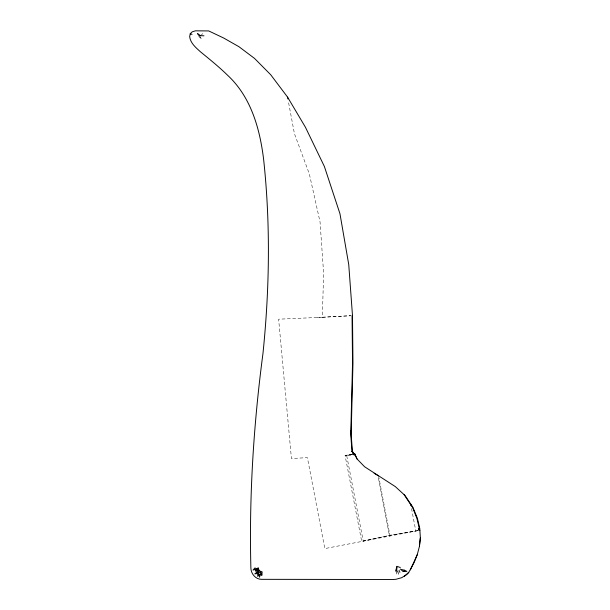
<?xml version="1.0" encoding="UTF-8"?>
<svg xmlns="http://www.w3.org/2000/svg" width="610" height="610" viewBox="0 0 610 610"><rect width="100%" height="100%" fill="white"/><g stroke="black" fill="none" stroke-linecap="round" stroke-linejoin="round"><path stroke-width="0.46" stroke-dasharray="3.05 2.29" d="M418.254 530.57L324.817 548.588L307.394 457.614L291.435 458.567L278.625 319.19L322.354 317.253L323.62 273.173L320.052 221.964L309.331 173.926L294.439 133.712L288.583 102.594M396.645 571.006L396.34 574.628L397.728 570.785L398.261 574.239L398.749 570.419L399.687 569.915L400.076 573.591L398.749 570.419M200.629 35.662L202.977 33.474M418.414 530.54L389.92 535.283L361.684 541.39L345.077 455.487L352.565 454.153M411.529 508.58L415.814 531.028L389.92 535.283L363.224 541.078L346.663 455.411L352.9 454.16M352.938 454.107L345.077 455.487L352.405 455.113M322.354 317.253L350.605 315.66M317.116 317.52L351.131 315.767M397.842 566.553L401.853 567.62M397.888 566.774L401.258 568.512M198.723 36.623L201.331 38.567L200.804 36.386M199.195 35.784L201.331 38.567M378.574 475.899L389.92 535.283M378.497 478.339L389.554 536.221"/><path stroke-width="0.91" d="M351.993 451.324L350.742 434.48L352.542 363.163L352.062 315.713L352.488 315.553L348.745 264.587L339.961 213.736L324.367 166.454L305.419 127.215L287.584 97.142L270.688 74.725L254.538 58.423L238.952 46.711L223.733 38.056L208.704 30.927L195.413 30.828L192.28 31.804L190.267 33.649L189.649 36.577C190.404 43.119 195.795 47.565 200.362 51.72C209.657 59.33 219.028 66.871 227.621 75.289C251.076 97.036 259.929 128.931 263.657 159.69C270.581 224.091 269.559 289.277 262.948 353.655C253.554 424.651 249.063 496.265 250.878 567.887C250.901 573.644 255.498 579.317 261.484 579.332L392.848 579.5L395.951 579.294L401.776 577.67L406.74 574.506L408.761 572.378L414.159 562.412L417.263 554.635L419.421 546.461L420.351 537.761L419.771 528.42L417.392 518.317L412.924 507.337L405.04 495.518L395.303 486.597L364.589 466.749L357.033 458.949L354.685 453.802L354.235 455.014L351.94 451.331L354.235 455.014M350.826 431.011L350.742 434.48M258.449 568.726L255.811 571.051L259.197 570.358L260.523 571.417L259.631 577.22L258.914 574.407L256.619 572.409L254.766 573.88L257.664 573.545L260.523 571.417L262.147 571.898L261.858 575.154L258.914 574.407L257.786 576.496L257.664 573.545L259.197 570.358L258.747 569.595L255.811 571.051L255.071 567.826L253.013 570.068L258.449 568.726L258.335 567.78L255.277 569.511M419.421 546.461L420.351 537.761M418.673 529.671L419.192 527.932L416.935 518.462L412.604 507.505L404.117 494.672M417.263 554.635L410.393 569.908M418.704 529.854L419.192 527.932M403.248 571.57L404.537 570.205L406.885 571.417L403.248 571.57L400.534 569.283L404.537 570.205M408.761 572.378L404.399 576.275M256.619 572.409L259.197 570.358M352.9 454.16L354.685 453.802L357.033 458.949M419.886 530.258L419.444 530.342L419.299 528.489M352.938 454.107L354.685 453.802M200.629 35.662L199.195 35.784L197.541 33.611L200.629 35.662L203.984 35.815M192.036 34.434L190.267 33.649L190.709 33.847M374.128 473.261L377.964 475.533M354.227 454.244L352.405 451.247L351.154 434.48L352.961 363.171L352.488 315.553M260.523 571.417L261.858 575.154M410.637 503.906L410.995 505.774M287.584 97.142L287.92 98.965M397.041 566.339L396.645 571.006L395.532 571.074L397.041 566.339"/></g></svg>
